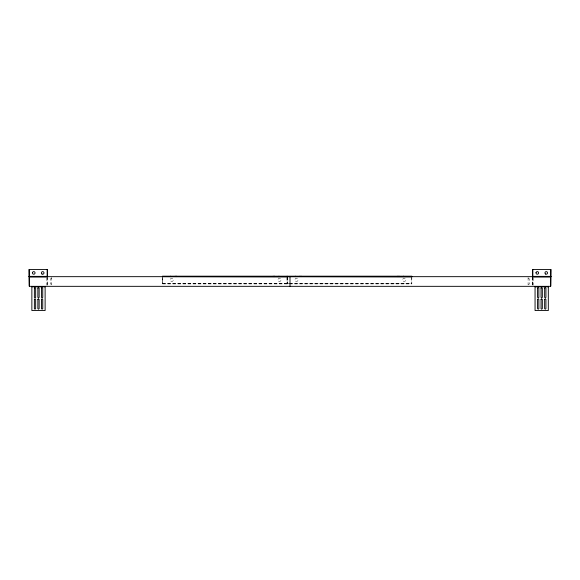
<?xml version="1.0" encoding="UTF-8"?>
<svg xmlns="http://www.w3.org/2000/svg" width="580" height="580" viewBox="0 0 580 580"><rect width="100%" height="100%" fill="white"/><g stroke="black" fill="none" stroke-linecap="round" stroke-linejoin="round"><path stroke-width="0.43" stroke-dasharray="2.9 2.17" d="M51.765 278.625L50.612 278.625L50.612 284.077L51.765 284.077M528.083 278.726L529.236 278.726L529.236 284.178L528.083 284.178M162.639 283.453L287.122 283.453M287.346 283.453L289.144 283.453M290.036 283.453L411.829 283.453M162.407 283.569L411.829 283.569M533.136 277.769L533.136 285.23M532.846 276.653L532.846 286.056M532.694 277.457L532.694 284.715M532.556 277.255L532.556 285.208M528.083 277.457L528.083 284.715M411.829 276.653L411.829 283.917L162.407 283.917L162.407 277.515M411.713 277.515L411.713 283.569M287.346 276.653L287.346 283.569M287.231 277.515L287.231 283.569M287.122 276.653L287.122 283.917M287.006 277.515L287.006 283.569M162.639 276.653L162.639 283.569M162.523 277.515L162.523 283.569M51.765 277.356L51.765 284.613M47.444 277.255L47.444 285.208M47.154 276.667L47.154 285.208M46.864 277.769L46.864 285.23M295.532 281.068A1.595 1.595 0 0 0 298.106 280.067A1.595 1.595 0 0 0 295.952 278.335A1.595 1.595 0 0 0 295.532 281.068M403.238 281.068A1.595 1.595 0 0 0 405.811 280.067A1.595 1.595 0 0 0 403.651 278.335A1.595 1.595 0 0 0 403.238 281.068M170.825 281.068A1.595 1.595 0 0 0 173.398 280.067A1.595 1.595 0 0 0 171.245 278.335A1.595 1.595 0 0 0 170.825 281.068M278.523 281.068A1.595 1.595 0 0 0 281.104 280.067A1.595 1.595 0 0 0 278.944 278.335A1.595 1.595 0 0 0 278.523 281.068"/><path stroke-width="0.87" d="M29 276.377L47.444 276.377M532.556 276.377L551 276.377M29 276.667L551 276.667M29.573 276.943L46.864 276.943M533.136 276.943L550.427 276.943M29.29 286.056L29 269.461L47.444 269.461L47.444 276.667M550.71 286.056L551 269.461L532.556 269.461L532.556 276.667M31.864 286.817L45.117 286.817M535.057 286.817L548.317 286.817M550.71 269.461L550.71 276.377M550.71 276.653L550.71 286.332L29.29 286.332L29.29 269.461M548.317 286.332L548.317 310.539L535.057 310.539L535.057 286.332M532.846 269.461L532.846 276.377M403.644 276.189L403.644 276.653M399.033 276.189L399.033 276.653M397.88 276.189L397.88 276.653M301.063 276.189L301.063 276.653M299.911 276.189L299.911 276.653M295.3 276.189L295.3 276.653M290 276.653L290 286.332M287.346 276.653L411.829 276.885L411.829 276.189L162.407 276.189L162.407 276.653M287.122 276.189L287.122 276.885L162.639 276.653M278.937 276.189L278.937 276.653M274.325 276.189L274.325 276.653M273.173 276.189L273.173 276.653M176.356 276.189L176.356 276.653M175.203 276.189L175.203 276.653M170.593 276.189L170.593 276.653M47.154 269.461L47.154 276.377M45.117 286.332L45.117 310.539L31.864 310.539L31.864 286.332M32.48 272.687L32.465 273.02A1.298 1.298 0 0 0 33.524 274.195L33.858 274.209A1.298 1.298 0 0 0 35.047 272.926A1.298 1.298 0 0 0 33.872 271.629A1.298 1.298 0 0 0 32.48 272.687M536.036 272.687L536.022 273.02A1.298 1.298 0 0 0 537.08 274.195L537.421 274.209A1.298 1.298 0 0 0 538.61 272.926A1.298 1.298 0 0 0 537.435 271.629A1.298 1.298 0 0 0 536.036 272.687M34.394 288.028L34.365 297.344L35.01 297.946L35.663 297.344L35.663 288.188L35.177 287.593L34.394 288.028M34.394 299.316L34.365 308.632L35.01 309.227L35.663 308.632L35.663 299.476L35.177 298.874L34.394 299.316M37.874 288.028L37.845 297.344L38.49 297.946L39.143 297.344L39.143 288.188L38.657 287.593L37.874 288.028M37.874 299.316L37.845 308.632L38.49 309.227L39.143 308.632L39.143 299.476L38.49 298.852L37.874 299.316M41.47 288.028L41.441 297.344L42.086 297.946L42.739 297.344L42.739 288.188L42.086 287.571L41.47 288.028M41.47 299.316L41.441 308.632L42.086 309.227L42.739 308.632L42.739 299.476L42.086 298.852L41.47 299.316M537.587 288.028L537.558 297.344L538.204 297.946L538.856 297.344L538.856 288.188L538.37 287.593L537.587 288.028M537.587 299.316L537.558 308.632L538.204 309.227L538.856 308.632L538.856 299.476L538.204 298.852L537.587 299.316M541.067 288.028L541.038 297.344L541.684 297.946L542.336 297.344L542.336 288.188L541.684 287.571L541.067 288.028M541.067 299.316L541.038 308.632L541.684 309.227L542.336 308.632L542.336 299.476L541.684 298.852L541.067 299.316M544.663 288.028L544.635 297.344L545.28 297.946L545.932 297.344L545.932 288.188L545.28 287.571L544.663 288.028M544.663 299.316L544.635 308.632L545.28 309.227L545.932 308.632L545.932 299.476L545.447 298.874L544.663 299.316M545.599 274.043A1.298 1.298 0 0 0 547.542 272.919A1.298 1.298 0 0 0 545.599 271.795A1.298 1.298 0 0 0 545.599 274.043M42.035 274.043A1.298 1.298 0 0 0 43.986 272.919A1.298 1.298 0 0 0 42.035 271.795A1.298 1.298 0 0 0 42.035 274.043"/></g></svg>
